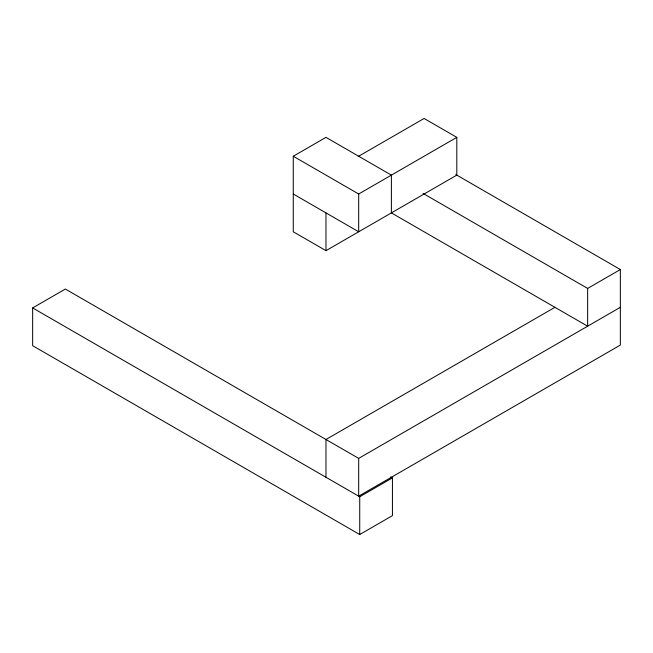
<?xml version="1.0" encoding="UTF-8"?>
<svg xmlns="http://www.w3.org/2000/svg" width="653" height="653" viewBox="0 0 653 653"><rect width="100%" height="100%" fill="white"/><g stroke="black" fill="none" stroke-linecap="round" stroke-linejoin="round"><path stroke-width="0.98" d="M358.244 156.491L424.099 118.471L456.806 137.359L456.806 175.126L325.978 250.662L293.27 231.774L293.27 156.238L325.978 137.359L391.392 175.126L391.392 212.894L587.643 326.198L587.643 288.43L423.071 193.419M390.674 476.853L392.437 477.874L392.437 515.641L359.73 534.529L32.65 345.69L32.65 307.922L65.357 289.034L358.685 458.382L620.35 307.31M293.27 156.238L358.685 194.006L456.806 137.359M555.042 307.253L325.978 439.502L325.978 477.27M587.643 288.43L620.35 269.542L620.35 345.086L358.685 496.149L358.685 458.382M32.65 307.922L359.73 496.762L392.437 477.874M455.786 174.531L620.35 269.542M293.27 194.006L358.685 231.774L358.685 194.006M359.73 496.762L359.73 534.529M325.978 212.894L325.978 250.662"/></g></svg>
